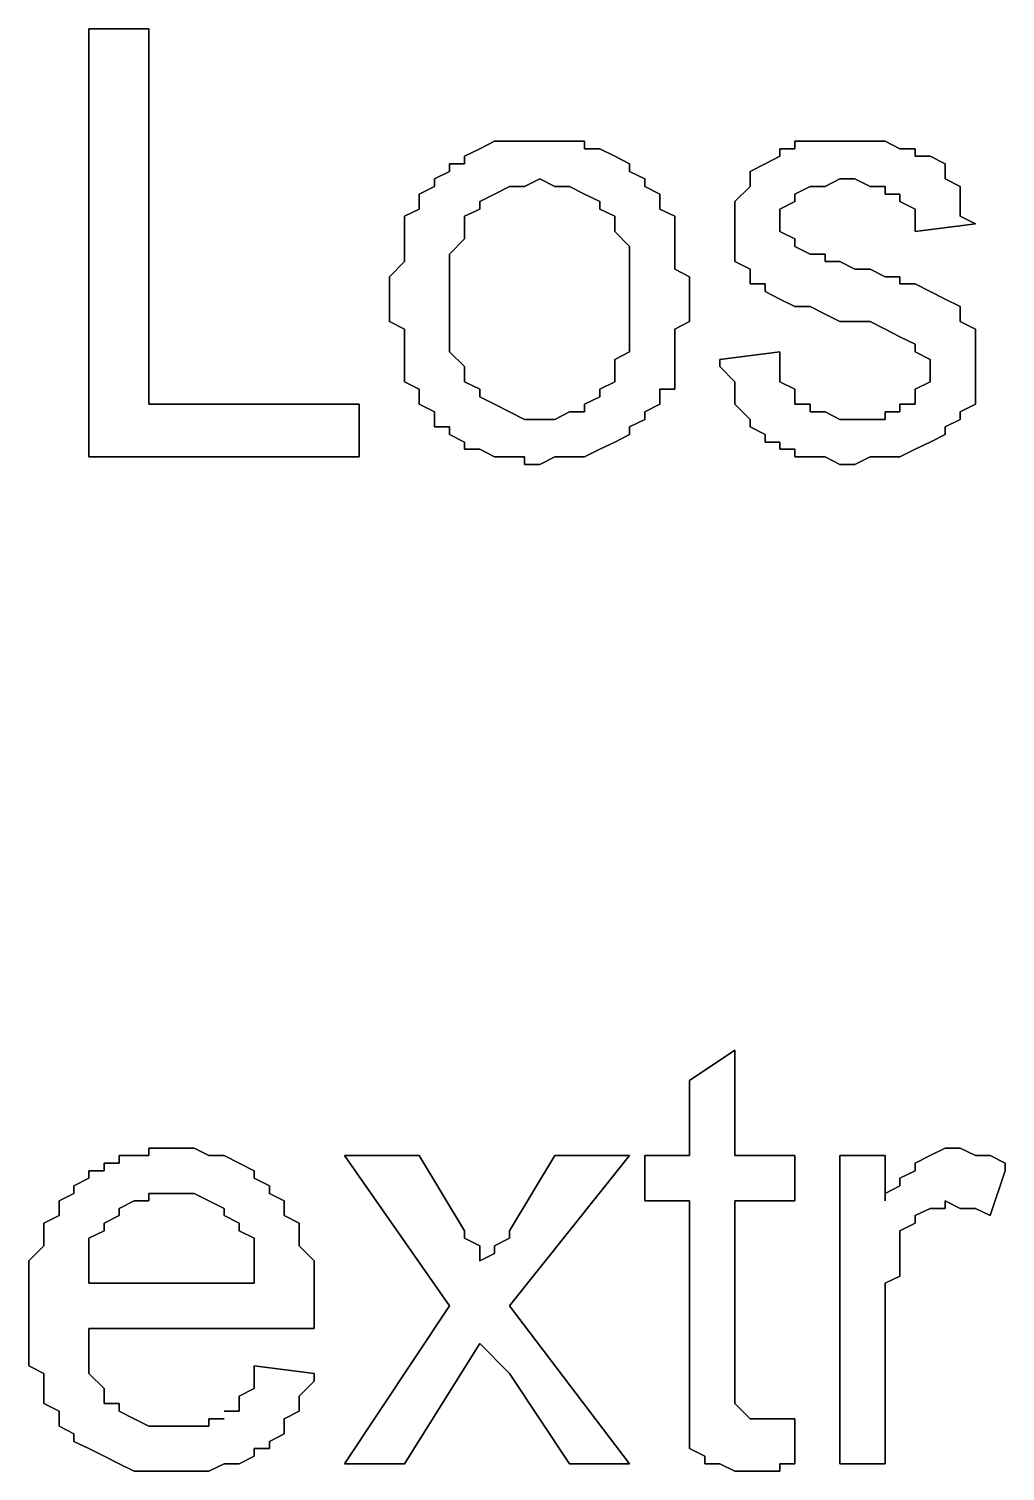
# Model space of a CAD drawing. Header units: metres. Extents: x 2.9 to 42.8, y 1.7 to 28.7.
# Drawn here: x 37.0734 to 37.3027, y 18.7872 to 19.1258 of the extents above; entities that cross this region are included whole.
import ezdxf

# ---------------------------------------------------------------- set-up
doc = ezdxf.new("R2010")
doc.units = ezdxf.units.M
doc.layers.add('GRIS', color=8, linetype='Continuous')

msp = doc.modelspace()

# ---------------------------------------------------------------- linework, layer by layer
at = {"layer": 'GRIS', "lineweight": -3}
for points in [[(37.1016, 19.1258), (37.0875, 19.1258), (37.1016, 19.1258)], [(37.0875, 19.1258), (37.0875, 19.0253), (37.0875, 19.1258)], [(37.1016, 19.0377), (37.1016, 19.1258), (37.1016, 19.0377)], [(37.1793, 19.0976), (37.1757, 19.0959), (37.1793, 19.0976)], [(37.1828, 19.0994), (37.1793, 19.0976), (37.1828, 19.0994)], [(37.1863, 19.0994), (37.1828, 19.0994), (37.1863, 19.0994)], [(37.1898, 19.0994), (37.1863, 19.0994), (37.1898, 19.0994)], [(37.1934, 19.0994), (37.1898, 19.0994), (37.1934, 19.0994)], [(37.1969, 19.0994), (37.1934, 19.0994), (37.1969, 19.0994)], [(37.2004, 19.0994), (37.1969, 19.0994), (37.2004, 19.0994)], [(37.2039, 19.0994), (37.2004, 19.0994), (37.2039, 19.0994)], [(37.2039, 19.0976), (37.2039, 19.0994), (37.2039, 19.0976)], [(37.2075, 19.0976), (37.2039, 19.0976), (37.2075, 19.0976)], [(37.211, 19.0959), (37.2075, 19.0976), (37.211, 19.0959)], [(37.2533, 19.0976), (37.2498, 19.0976), (37.2533, 19.0976)], [(37.2498, 19.0976), (37.2498, 19.0959), (37.2498, 19.0976)], [(37.2569, 19.0994), (37.2533, 19.0994), (37.2569, 19.0994)], [(37.2533, 19.0994), (37.2533, 19.0976), (37.2533, 19.0994)], [(37.2604, 19.0994), (37.2569, 19.0994), (37.2604, 19.0994)], [(37.2639, 19.0994), (37.2604, 19.0994), (37.2639, 19.0994)], [(37.2674, 19.0994), (37.2639, 19.0994), (37.2674, 19.0994)], [(37.271, 19.0994), (37.2674, 19.0994), (37.271, 19.0994)], [(37.2745, 19.0994), (37.271, 19.0994), (37.2745, 19.0994)], [(37.278, 19.0976), (37.2745, 19.0994), (37.278, 19.0976)], [(37.2816, 19.0976), (37.278, 19.0976), (37.2816, 19.0976)], [(37.2816, 19.0959), (37.2816, 19.0976), (37.2816, 19.0959)], [(37.1757, 19.0941), (37.1722, 19.0941), (37.1757, 19.0941)], [(37.1722, 19.0941), (37.1722, 19.0923), (37.1722, 19.0941)], [(37.1757, 19.0959), (37.1757, 19.0941), (37.1757, 19.0959)], [(37.2145, 19.0941), (37.211, 19.0959), (37.2145, 19.0941)], [(37.2145, 19.0923), (37.2145, 19.0941), (37.2145, 19.0923)], [(37.2463, 19.0941), (37.2428, 19.0923), (37.2463, 19.0941)], [(37.2498, 19.0959), (37.2463, 19.0941), (37.2498, 19.0959)], [(37.2851, 19.0959), (37.2816, 19.0959), (37.2851, 19.0959)], [(37.2886, 19.0941), (37.2851, 19.0959), (37.2886, 19.0941)], [(37.2886, 19.0923), (37.2886, 19.0941), (37.2886, 19.0923)], [(37.1722, 19.0923), (37.1687, 19.0906), (37.1722, 19.0923)], [(37.1687, 19.0906), (37.1687, 19.0888), (37.1687, 19.0906)], [(37.1898, 19.0888), (37.1934, 19.0906), (37.1898, 19.0888)], [(37.1934, 19.0906), (37.1969, 19.0888), (37.1934, 19.0906)], [(37.2181, 19.0906), (37.2145, 19.0923), (37.2181, 19.0906)], [(37.2181, 19.0888), (37.2181, 19.0906), (37.2181, 19.0888)], [(37.2428, 19.0923), (37.2428, 19.0906), (37.2428, 19.0923)], [(37.2428, 19.0906), (37.2428, 19.0888), (37.2428, 19.0906)], [(37.2604, 19.0888), (37.2639, 19.0906), (37.2604, 19.0888)], [(37.2639, 19.0906), (37.2674, 19.0906), (37.2639, 19.0906)], [(37.2674, 19.0906), (37.271, 19.0888), (37.2674, 19.0906)], [(37.2886, 19.0906), (37.2886, 19.0923), (37.2886, 19.0906)], [(37.2921, 19.0888), (37.2886, 19.0906), (37.2921, 19.0888)], [(37.1687, 19.0888), (37.1651, 19.087), (37.1687, 19.0888)], [(37.1651, 19.087), (37.1651, 19.0853), (37.1651, 19.087)], [(37.1793, 19.0853), (37.1828, 19.087), (37.1793, 19.0853)], [(37.1828, 19.087), (37.1863, 19.0888), (37.1828, 19.087)], [(37.1863, 19.0888), (37.1898, 19.0888), (37.1863, 19.0888)], [(37.1969, 19.0888), (37.2004, 19.0888), (37.1969, 19.0888)], [(37.2004, 19.0888), (37.2039, 19.087), (37.2004, 19.0888)], [(37.2039, 19.087), (37.2075, 19.0853), (37.2039, 19.087)], [(37.2216, 19.087), (37.2181, 19.0888), (37.2216, 19.087)], [(37.2216, 19.0853), (37.2216, 19.087), (37.2216, 19.0853)], [(37.2428, 19.0888), (37.2392, 19.0853), (37.2428, 19.0888)], [(37.2533, 19.087), (37.2569, 19.0888), (37.2533, 19.087)], [(37.2533, 19.0853), (37.2533, 19.087), (37.2533, 19.0853)], [(37.2569, 19.0888), (37.2604, 19.0888), (37.2569, 19.0888)], [(37.271, 19.0888), (37.2745, 19.0888), (37.271, 19.0888)], [(37.2745, 19.0888), (37.2745, 19.087), (37.2745, 19.0888)], [(37.2745, 19.087), (37.278, 19.087), (37.2745, 19.087)], [(37.278, 19.087), (37.278, 19.0853), (37.278, 19.087)], [(37.2921, 19.087), (37.2921, 19.0888), (37.2921, 19.087)], [(37.2921, 19.0853), (37.2921, 19.087), (37.2921, 19.0853)], [(37.1651, 19.0835), (37.1616, 19.0818), (37.1651, 19.0835)], [(37.1651, 19.0853), (37.1651, 19.0835), (37.1651, 19.0853)], [(37.1757, 19.0818), (37.1793, 19.0835), (37.1757, 19.0818)], [(37.1793, 19.0835), (37.1793, 19.0853), (37.1793, 19.0835)], [(37.2075, 19.0853), (37.2075, 19.0835), (37.2075, 19.0853)], [(37.2075, 19.0835), (37.211, 19.0818), (37.2075, 19.0835)], [(37.2216, 19.0835), (37.2216, 19.0853), (37.2216, 19.0835)], [(37.2251, 19.0818), (37.2216, 19.0835), (37.2251, 19.0818)], [(37.2392, 19.0853), (37.2392, 19.0835), (37.2392, 19.0853)], [(37.2392, 19.0835), (37.2392, 19.0818), (37.2392, 19.0835)], [(37.2498, 19.0835), (37.2533, 19.0853), (37.2498, 19.0835)], [(37.2498, 19.0818), (37.2498, 19.0835), (37.2498, 19.0818)], [(37.278, 19.0853), (37.2816, 19.0835), (37.278, 19.0853)], [(37.2816, 19.0835), (37.2816, 19.08), (37.2816, 19.0835)], [(37.2921, 19.0818), (37.2921, 19.0853), (37.2921, 19.0818)], [(37.1616, 19.0818), (37.1616, 19.08), (37.1616, 19.0818)], [(37.1757, 19.08), (37.1757, 19.0818), (37.1757, 19.08)], [(37.211, 19.0818), (37.211, 19.08), (37.211, 19.0818)], [(37.2251, 19.0782), (37.2251, 19.0818), (37.2251, 19.0782)], [(37.2392, 19.0818), (37.2392, 19.08), (37.2392, 19.0818)], [(37.2498, 19.08), (37.2498, 19.0818), (37.2498, 19.08)], [(37.2957, 19.08), (37.2921, 19.0818), (37.2957, 19.08)], [(37.1616, 19.08), (37.1616, 19.0782), (37.1616, 19.08)], [(37.1616, 19.0782), (37.1616, 19.0747), (37.1616, 19.0782)], [(37.1757, 19.0782), (37.1757, 19.08), (37.1757, 19.0782)], [(37.1757, 19.0765), (37.1757, 19.0782), (37.1757, 19.0765)], [(37.211, 19.08), (37.211, 19.0782), (37.211, 19.08)], [(37.211, 19.0782), (37.2145, 19.0747), (37.211, 19.0782)], [(37.2251, 19.0765), (37.2251, 19.0782), (37.2251, 19.0765)], [(37.2392, 19.08), (37.2392, 19.0782), (37.2392, 19.08)], [(37.2392, 19.0782), (37.2392, 19.0765), (37.2392, 19.0782)], [(37.2498, 19.0782), (37.2498, 19.08), (37.2498, 19.0782)], [(37.2533, 19.0765), (37.2498, 19.0782), (37.2533, 19.0765)], [(37.2816, 19.08), (37.2816, 19.0782), (37.2816, 19.08)], [(37.2816, 19.0782), (37.2957, 19.08), (37.2816, 19.0782)], [(37.1616, 19.0747), (37.1616, 19.0729), (37.1616, 19.0747)], [(37.1722, 19.0729), (37.1757, 19.0765), (37.1722, 19.0729)], [(37.2145, 19.0747), (37.2145, 19.0729), (37.2145, 19.0747)], [(37.2251, 19.0747), (37.2251, 19.0765), (37.2251, 19.0747)], [(37.2251, 19.0729), (37.2251, 19.0747), (37.2251, 19.0729)], [(37.2392, 19.0765), (37.2392, 19.0729), (37.2392, 19.0765)], [(37.2533, 19.0747), (37.2533, 19.0765), (37.2533, 19.0747)], [(37.2569, 19.0729), (37.2533, 19.0747), (37.2569, 19.0729)], [(37.1616, 19.0712), (37.1581, 19.0676), (37.1616, 19.0712)], [(37.1616, 19.0729), (37.1616, 19.0712), (37.1616, 19.0729)], [(37.1722, 19.0712), (37.1722, 19.0729), (37.1722, 19.0712)], [(37.1722, 19.0694), (37.1722, 19.0712), (37.1722, 19.0694)], [(37.2145, 19.0729), (37.2145, 19.0712), (37.2145, 19.0729)], [(37.2145, 19.0712), (37.2145, 19.0676), (37.2145, 19.0712)], [(37.2251, 19.0694), (37.2251, 19.0729), (37.2251, 19.0694)], [(37.2392, 19.0729), (37.2392, 19.0712), (37.2392, 19.0729)], [(37.2392, 19.0712), (37.2428, 19.0694), (37.2392, 19.0712)], [(37.2604, 19.0729), (37.2569, 19.0729), (37.2604, 19.0729)], [(37.2604, 19.0712), (37.2604, 19.0729), (37.2604, 19.0712)], [(37.2639, 19.0712), (37.2604, 19.0712), (37.2639, 19.0712)], [(37.2674, 19.0694), (37.2639, 19.0712), (37.2674, 19.0694)], [(37.1581, 19.0676), (37.1581, 19.0641), (37.1581, 19.0676)], [(37.1722, 19.0659), (37.1722, 19.0694), (37.1722, 19.0659)], [(37.2145, 19.0676), (37.2145, 19.0659), (37.2145, 19.0676)], [(37.2286, 19.0676), (37.2251, 19.0694), (37.2286, 19.0676)], [(37.2286, 19.0641), (37.2286, 19.0676), (37.2286, 19.0641)], [(37.2428, 19.0694), (37.2428, 19.0659), (37.2428, 19.0694)], [(37.271, 19.0694), (37.2674, 19.0694), (37.271, 19.0694)], [(37.2745, 19.0676), (37.271, 19.0694), (37.2745, 19.0676)], [(37.278, 19.0676), (37.2745, 19.0676), (37.278, 19.0676)], [(37.278, 19.0659), (37.278, 19.0676), (37.278, 19.0659)], [(37.1581, 19.0641), (37.1581, 19.0623), (37.1581, 19.0641)], [(37.1722, 19.0623), (37.1722, 19.0659), (37.1722, 19.0623)], [(37.2145, 19.0659), (37.2145, 19.0623), (37.2145, 19.0659)], [(37.2286, 19.0623), (37.2286, 19.0641), (37.2286, 19.0623)], [(37.2428, 19.0659), (37.2463, 19.0659), (37.2428, 19.0659)], [(37.2463, 19.0659), (37.2463, 19.0641), (37.2463, 19.0659)], [(37.2463, 19.0641), (37.2498, 19.0623), (37.2463, 19.0641)], [(37.2816, 19.0659), (37.278, 19.0659), (37.2816, 19.0659)], [(37.2851, 19.0641), (37.2816, 19.0659), (37.2851, 19.0641)], [(37.2886, 19.0623), (37.2851, 19.0641), (37.2886, 19.0623)], [(37.1581, 19.0623), (37.1581, 19.0606), (37.1581, 19.0623)], [(37.1581, 19.0606), (37.1581, 19.0571), (37.1581, 19.0606)], [(37.1722, 19.0588), (37.1722, 19.0623), (37.1722, 19.0588)], [(37.2145, 19.0623), (37.2145, 19.0606), (37.2145, 19.0623)], [(37.2145, 19.0606), (37.2145, 19.0588), (37.2145, 19.0606)], [(37.2286, 19.0606), (37.2286, 19.0623), (37.2286, 19.0606)], [(37.2286, 19.0571), (37.2286, 19.0606), (37.2286, 19.0571)], [(37.2498, 19.0623), (37.2533, 19.0606), (37.2498, 19.0623)], [(37.2533, 19.0606), (37.2569, 19.0606), (37.2533, 19.0606)], [(37.2569, 19.0606), (37.2604, 19.0588), (37.2569, 19.0606)], [(37.2921, 19.0606), (37.2886, 19.0623), (37.2921, 19.0606)], [(37.2921, 19.0588), (37.2921, 19.0606), (37.2921, 19.0588)], [(37.1581, 19.0571), (37.1616, 19.0553), (37.1581, 19.0571)], [(37.1722, 19.0571), (37.1722, 19.0588), (37.1722, 19.0571)], [(37.1722, 19.0535), (37.1722, 19.0571), (37.1722, 19.0535)], [(37.2145, 19.0588), (37.2145, 19.0553), (37.2145, 19.0588)], [(37.2251, 19.0553), (37.2286, 19.0571), (37.2251, 19.0553)], [(37.2604, 19.0588), (37.2639, 19.0571), (37.2604, 19.0588)], [(37.2639, 19.0571), (37.2674, 19.0571), (37.2639, 19.0571)], [(37.2674, 19.0571), (37.271, 19.0571), (37.2674, 19.0571)], [(37.271, 19.0571), (37.2745, 19.0553), (37.271, 19.0571)], [(37.2921, 19.0571), (37.2921, 19.0588), (37.2921, 19.0571)], [(37.2957, 19.0553), (37.2921, 19.0571), (37.2957, 19.0553)], [(37.1616, 19.0553), (37.1616, 19.0518), (37.1616, 19.0553)], [(37.1722, 19.0518), (37.1722, 19.0535), (37.1722, 19.0518)], [(37.2145, 19.0553), (37.2145, 19.0535), (37.2145, 19.0553)], [(37.2145, 19.0535), (37.2145, 19.05), (37.2145, 19.0535)], [(37.2251, 19.0518), (37.2251, 19.0553), (37.2251, 19.0518)], [(37.2745, 19.0553), (37.278, 19.0535), (37.2745, 19.0553)], [(37.278, 19.0535), (37.2816, 19.0518), (37.278, 19.0535)], [(37.2957, 19.0535), (37.2957, 19.0553), (37.2957, 19.0535)], [(37.2957, 19.0518), (37.2957, 19.0535), (37.2957, 19.0518)], [(37.1616, 19.0518), (37.1616, 19.05), (37.1616, 19.0518)], [(37.1616, 19.05), (37.1616, 19.0465), (37.1616, 19.05)], [(37.1722, 19.05), (37.1722, 19.0518), (37.1722, 19.05)], [(37.1757, 19.0465), (37.1722, 19.05), (37.1757, 19.0465)], [(37.2145, 19.05), (37.211, 19.0482), (37.2145, 19.05)], [(37.2251, 19.05), (37.2251, 19.0518), (37.2251, 19.05)], [(37.2251, 19.0482), (37.2251, 19.05), (37.2251, 19.0482)], [(37.2498, 19.05), (37.2357, 19.0482), (37.2498, 19.05)], [(37.2498, 19.0465), (37.2498, 19.05), (37.2498, 19.0465)], [(37.2816, 19.0518), (37.2816, 19.05), (37.2816, 19.0518)], [(37.2816, 19.05), (37.2851, 19.0482), (37.2816, 19.05)], [(37.2957, 19.0482), (37.2957, 19.0518), (37.2957, 19.0482)], [(37.1616, 19.0465), (37.1616, 19.0447), (37.1616, 19.0465)], [(37.1757, 19.0447), (37.1757, 19.0465), (37.1757, 19.0447)], [(37.211, 19.0482), (37.211, 19.0465), (37.211, 19.0482)], [(37.211, 19.0465), (37.211, 19.0447), (37.211, 19.0465)], [(37.2251, 19.0465), (37.2251, 19.0482), (37.2251, 19.0465)], [(37.2251, 19.0429), (37.2251, 19.0465), (37.2251, 19.0429)], [(37.2357, 19.0482), (37.2357, 19.0465), (37.2357, 19.0482)], [(37.2357, 19.0465), (37.2392, 19.0429), (37.2357, 19.0465)], [(37.2498, 19.0447), (37.2498, 19.0465), (37.2498, 19.0447)], [(37.2851, 19.0482), (37.2851, 19.0465), (37.2851, 19.0482)], [(37.2851, 19.0465), (37.2851, 19.0429), (37.2851, 19.0465)], [(37.2957, 19.0465), (37.2957, 19.0482), (37.2957, 19.0465)], [(37.2957, 19.0447), (37.2957, 19.0465), (37.2957, 19.0447)], [(37.1616, 19.0447), (37.1616, 19.0429), (37.1616, 19.0447)], [(37.1616, 19.0429), (37.1651, 19.0412), (37.1616, 19.0429)], [(37.1757, 19.0429), (37.1757, 19.0447), (37.1757, 19.0429)], [(37.1793, 19.0412), (37.1757, 19.0429), (37.1793, 19.0412)], [(37.211, 19.0429), (37.2075, 19.0412), (37.211, 19.0429)], [(37.211, 19.0447), (37.211, 19.0429), (37.211, 19.0447)], [(37.2251, 19.0412), (37.2251, 19.0429), (37.2251, 19.0412)], [(37.2392, 19.0429), (37.2392, 19.0412), (37.2392, 19.0429)], [(37.2498, 19.0429), (37.2498, 19.0447), (37.2498, 19.0429)], [(37.2533, 19.0412), (37.2498, 19.0429), (37.2533, 19.0412)], [(37.2851, 19.0429), (37.2816, 19.0412), (37.2851, 19.0429)], [(37.2957, 19.0429), (37.2957, 19.0447), (37.2957, 19.0429)], [(37.2957, 19.0394), (37.2957, 19.0429), (37.2957, 19.0394)], [(37.1651, 19.0412), (37.1651, 19.0394), (37.1651, 19.0412)], [(37.1793, 19.0394), (37.1793, 19.0412), (37.1793, 19.0394)], [(37.2075, 19.0412), (37.2075, 19.0394), (37.2075, 19.0412)], [(37.2216, 19.0394), (37.2216, 19.0412), (37.2216, 19.0394)], [(37.2216, 19.0412), (37.2251, 19.0412), (37.2216, 19.0412)], [(37.2392, 19.0412), (37.2392, 19.0394), (37.2392, 19.0412)], [(37.2533, 19.0394), (37.2533, 19.0412), (37.2533, 19.0394)], [(37.2816, 19.0412), (37.2816, 19.0394), (37.2816, 19.0412)], [(37.151, 19.0377), (37.1016, 19.0377), (37.151, 19.0377)], [(37.151, 19.0253), (37.151, 19.0377), (37.151, 19.0253)], [(37.1651, 19.0394), (37.1651, 19.0377), (37.1651, 19.0394)], [(37.1651, 19.0377), (37.1687, 19.0359), (37.1651, 19.0377)], [(37.1828, 19.0377), (37.1793, 19.0394), (37.1828, 19.0377)], [(37.1863, 19.0359), (37.1828, 19.0377), (37.1863, 19.0359)], [(37.2075, 19.0394), (37.2039, 19.0377), (37.2075, 19.0394)], [(37.2039, 19.0377), (37.2039, 19.0359), (37.2039, 19.0377)], [(37.2181, 19.0359), (37.2216, 19.0377), (37.2181, 19.0359)], [(37.2216, 19.0377), (37.2216, 19.0394), (37.2216, 19.0377)], [(37.2392, 19.0394), (37.2392, 19.0377), (37.2392, 19.0394)], [(37.2392, 19.0377), (37.2428, 19.0341), (37.2392, 19.0377)], [(37.2533, 19.0377), (37.2533, 19.0394), (37.2533, 19.0377)], [(37.2569, 19.0377), (37.2533, 19.0377), (37.2569, 19.0377)], [(37.2569, 19.0359), (37.2569, 19.0377), (37.2569, 19.0359)], [(37.2816, 19.0377), (37.278, 19.0377), (37.2816, 19.0377)], [(37.278, 19.0377), (37.278, 19.0359), (37.278, 19.0377)], [(37.2816, 19.0394), (37.2816, 19.0377), (37.2816, 19.0394)], [(37.2921, 19.0359), (37.2957, 19.0377), (37.2921, 19.0359)], [(37.2957, 19.0377), (37.2957, 19.0394), (37.2957, 19.0377)], [(37.1687, 19.0359), (37.1687, 19.0341), (37.1687, 19.0359)], [(37.1687, 19.0341), (37.1687, 19.0324), (37.1687, 19.0341)], [(37.1898, 19.0341), (37.1863, 19.0359), (37.1898, 19.0341)], [(37.1934, 19.0341), (37.1898, 19.0341), (37.1934, 19.0341)], [(37.1969, 19.0341), (37.1934, 19.0341), (37.1969, 19.0341)], [(37.2004, 19.0359), (37.1969, 19.0341), (37.2004, 19.0359)], [(37.2039, 19.0359), (37.2004, 19.0359), (37.2039, 19.0359)], [(37.2145, 19.0324), (37.2181, 19.0341), (37.2145, 19.0324)], [(37.2181, 19.0341), (37.2181, 19.0359), (37.2181, 19.0341)], [(37.2428, 19.0341), (37.2428, 19.0324), (37.2428, 19.0341)], [(37.2604, 19.0359), (37.2569, 19.0359), (37.2604, 19.0359)], [(37.2639, 19.0341), (37.2604, 19.0359), (37.2639, 19.0341)], [(37.2674, 19.0341), (37.2639, 19.0341), (37.2674, 19.0341)], [(37.271, 19.0341), (37.2674, 19.0341), (37.271, 19.0341)], [(37.2745, 19.0341), (37.271, 19.0341), (37.2745, 19.0341)], [(37.278, 19.0359), (37.2745, 19.0359), (37.278, 19.0359)], [(37.2745, 19.0359), (37.2745, 19.0341), (37.2745, 19.0359)], [(37.2886, 19.0324), (37.2921, 19.0341), (37.2886, 19.0324)], [(37.2921, 19.0341), (37.2921, 19.0359), (37.2921, 19.0341)], [(37.1687, 19.0324), (37.1722, 19.0324), (37.1687, 19.0324)], [(37.1722, 19.0324), (37.1722, 19.0306), (37.1722, 19.0324)], [(37.1722, 19.0306), (37.1757, 19.0288), (37.1722, 19.0306)], [(37.211, 19.0288), (37.2145, 19.0306), (37.211, 19.0288)], [(37.2145, 19.0306), (37.2145, 19.0324), (37.2145, 19.0306)], [(37.2428, 19.0324), (37.2463, 19.0306), (37.2428, 19.0324)], [(37.2463, 19.0306), (37.2463, 19.0288), (37.2463, 19.0306)], [(37.2851, 19.0288), (37.2886, 19.0306), (37.2851, 19.0288)], [(37.2886, 19.0306), (37.2886, 19.0324), (37.2886, 19.0306)], [(37.1757, 19.0288), (37.1757, 19.0271), (37.1757, 19.0288)], [(37.1757, 19.0271), (37.1793, 19.0271), (37.1757, 19.0271)], [(37.1793, 19.0271), (37.1828, 19.0253), (37.1793, 19.0271)], [(37.2039, 19.0253), (37.2075, 19.0271), (37.2039, 19.0253)], [(37.2075, 19.0271), (37.211, 19.0288), (37.2075, 19.0271)], [(37.2463, 19.0288), (37.2498, 19.0288), (37.2463, 19.0288)], [(37.2498, 19.0288), (37.2498, 19.0271), (37.2498, 19.0288)], [(37.2498, 19.0271), (37.2533, 19.0271), (37.2498, 19.0271)], [(37.2533, 19.0271), (37.2533, 19.0253), (37.2533, 19.0271)], [(37.278, 19.0253), (37.2816, 19.0271), (37.278, 19.0253)], [(37.2816, 19.0271), (37.2851, 19.0288), (37.2816, 19.0271)], [(37.0875, 19.0253), (37.151, 19.0253), (37.0875, 19.0253)], [(37.1828, 19.0253), (37.1863, 19.0253), (37.1828, 19.0253)], [(37.1863, 19.0253), (37.1898, 19.0253), (37.1863, 19.0253)], [(37.1898, 19.0253), (37.1898, 19.0235), (37.1898, 19.0253)], [(37.1898, 19.0235), (37.1934, 19.0235), (37.1898, 19.0235)], [(37.1934, 19.0235), (37.1969, 19.0253), (37.1934, 19.0235)], [(37.1969, 19.0253), (37.2004, 19.0253), (37.1969, 19.0253)], [(37.2004, 19.0253), (37.2039, 19.0253), (37.2004, 19.0253)], [(37.2533, 19.0253), (37.2569, 19.0253), (37.2533, 19.0253)], [(37.2569, 19.0253), (37.2604, 19.0253), (37.2569, 19.0253)], [(37.2604, 19.0253), (37.2639, 19.0235), (37.2604, 19.0253)], [(37.2639, 19.0235), (37.2674, 19.0235), (37.2639, 19.0235)], [(37.2674, 19.0235), (37.271, 19.0253), (37.2674, 19.0235)], [(37.271, 19.0253), (37.2745, 19.0253), (37.271, 19.0253)], [(37.2745, 19.0253), (37.278, 19.0253), (37.2745, 19.0253)], [(37.2392, 18.886), (37.2286, 18.8789), (37.2392, 18.886)], [(37.2392, 18.8613), (37.2392, 18.886), (37.2392, 18.8613)], [(37.2286, 18.8789), (37.2286, 18.8613), (37.2286, 18.8789)], [(37.0981, 18.8613), (37.0946, 18.8613), (37.0981, 18.8613)], [(37.0946, 18.8613), (37.0946, 18.8595), (37.0946, 18.8613)], [(37.1016, 18.8613), (37.0981, 18.8613), (37.1016, 18.8613)], [(37.1052, 18.863), (37.1016, 18.863), (37.1052, 18.863)], [(37.1016, 18.863), (37.1016, 18.8613), (37.1016, 18.863)], [(37.1087, 18.863), (37.1052, 18.863), (37.1087, 18.863)], [(37.1122, 18.863), (37.1087, 18.863), (37.1122, 18.863)], [(37.1157, 18.8613), (37.1122, 18.863), (37.1157, 18.8613)], [(37.1193, 18.8613), (37.1157, 18.8613), (37.1193, 18.8613)], [(37.1228, 18.8595), (37.1193, 18.8613), (37.1228, 18.8595)], [(37.1651, 18.8613), (37.1475, 18.8613), (37.1651, 18.8613)], [(37.1475, 18.8613), (37.1722, 18.826), (37.1475, 18.8613)], [(37.1757, 18.8436), (37.1651, 18.8613), (37.1757, 18.8436)], [(37.1863, 18.826), (37.2145, 18.8613), (37.1863, 18.826)], [(37.1969, 18.8613), (37.1863, 18.8436), (37.1969, 18.8613)], [(37.2145, 18.8613), (37.1969, 18.8613), (37.2145, 18.8613)], [(37.2286, 18.8613), (37.2181, 18.8613), (37.2286, 18.8613)], [(37.2181, 18.8613), (37.2181, 18.8507), (37.2181, 18.8613)], [(37.2533, 18.8613), (37.2392, 18.8613), (37.2533, 18.8613)], [(37.2533, 18.8507), (37.2533, 18.8613), (37.2533, 18.8507)], [(37.2745, 18.8613), (37.2639, 18.8613), (37.2745, 18.8613)], [(37.2639, 18.8613), (37.2639, 18.7889), (37.2639, 18.8613)], [(37.2745, 18.8507), (37.2745, 18.8613), (37.2745, 18.8507)], [(37.2851, 18.8613), (37.2816, 18.8595), (37.2851, 18.8613)], [(37.2886, 18.863), (37.2851, 18.8613), (37.2886, 18.863)], [(37.2921, 18.863), (37.2886, 18.863), (37.2921, 18.863)], [(37.2957, 18.8613), (37.2921, 18.863), (37.2957, 18.8613)], [(37.2992, 18.8613), (37.2957, 18.8613), (37.2992, 18.8613)], [(37.3027, 18.8595), (37.2992, 18.8613), (37.3027, 18.8595)], [(37.0911, 18.8577), (37.0875, 18.8577), (37.0911, 18.8577)], [(37.0875, 18.8577), (37.0875, 18.856), (37.0875, 18.8577)], [(37.0946, 18.8595), (37.0911, 18.8595), (37.0946, 18.8595)], [(37.0911, 18.8595), (37.0911, 18.8577), (37.0911, 18.8595)], [(37.1263, 18.8577), (37.1228, 18.8595), (37.1263, 18.8577)], [(37.1263, 18.856), (37.1263, 18.8577), (37.1263, 18.856)], [(37.2816, 18.8577), (37.278, 18.856), (37.2816, 18.8577)], [(37.2816, 18.8595), (37.2816, 18.8577), (37.2816, 18.8595)], [(37.2992, 18.8472), (37.3027, 18.8577), (37.2992, 18.8472)], [(37.3027, 18.8577), (37.3027, 18.8595), (37.3027, 18.8577)], [(37.0875, 18.856), (37.084, 18.8542), (37.0875, 18.856)], [(37.084, 18.8542), (37.084, 18.8524), (37.084, 18.8542)], [(37.1299, 18.8542), (37.1263, 18.856), (37.1299, 18.8542)], [(37.1299, 18.8524), (37.1299, 18.8542), (37.1299, 18.8524)], [(37.278, 18.8542), (37.2745, 18.8524), (37.278, 18.8542)], [(37.278, 18.856), (37.278, 18.8542), (37.278, 18.856)], [(37.084, 18.8524), (37.0805, 18.8507), (37.084, 18.8524)], [(37.0805, 18.8507), (37.0805, 18.8489), (37.0805, 18.8507)], [(37.0946, 18.8489), (37.0981, 18.8507), (37.0946, 18.8489)], [(37.0981, 18.8507), (37.1016, 18.8507), (37.0981, 18.8507)], [(37.1016, 18.8507), (37.1016, 18.8524), (37.1016, 18.8507)], [(37.1016, 18.8524), (37.1052, 18.8524), (37.1016, 18.8524)], [(37.1052, 18.8524), (37.1087, 18.8524), (37.1052, 18.8524)], [(37.1087, 18.8524), (37.1122, 18.8524), (37.1087, 18.8524)], [(37.1122, 18.8524), (37.1157, 18.8507), (37.1122, 18.8524)], [(37.1157, 18.8507), (37.1193, 18.8489), (37.1157, 18.8507)], [(37.1334, 18.8507), (37.1299, 18.8524), (37.1334, 18.8507)], [(37.1334, 18.8489), (37.1334, 18.8507), (37.1334, 18.8489)], [(37.2181, 18.8507), (37.2286, 18.8507), (37.2181, 18.8507)], [(37.2286, 18.8507), (37.2286, 18.8101), (37.2286, 18.8507)], [(37.2392, 18.8083), (37.2392, 18.8507), (37.2392, 18.8083)], [(37.2392, 18.8507), (37.2533, 18.8507), (37.2392, 18.8507)], [(37.2745, 18.8524), (37.2745, 18.8507), (37.2745, 18.8524)], [(37.2886, 18.8489), (37.2886, 18.8507), (37.2886, 18.8489)], [(37.2886, 18.8507), (37.2921, 18.8489), (37.2886, 18.8507)], [(37.0805, 18.8472), (37.0769, 18.8454), (37.0805, 18.8472)], [(37.0805, 18.8489), (37.0805, 18.8472), (37.0805, 18.8489)], [(37.0911, 18.8454), (37.0946, 18.8472), (37.0911, 18.8454)], [(37.0946, 18.8472), (37.0946, 18.8489), (37.0946, 18.8472)], [(37.1193, 18.8489), (37.1193, 18.8472), (37.1193, 18.8489)], [(37.1193, 18.8472), (37.1228, 18.8454), (37.1193, 18.8472)], [(37.1334, 18.8472), (37.1334, 18.8489), (37.1334, 18.8472)], [(37.1369, 18.8454), (37.1334, 18.8472), (37.1369, 18.8454)], [(37.2816, 18.8472), (37.2851, 18.8489), (37.2816, 18.8472)], [(37.2816, 18.8454), (37.2816, 18.8472), (37.2816, 18.8454)], [(37.2851, 18.8489), (37.2886, 18.8489), (37.2851, 18.8489)], [(37.2921, 18.8489), (37.2957, 18.8489), (37.2921, 18.8489)], [(37.2957, 18.8489), (37.2992, 18.8472), (37.2957, 18.8489)], [(37.0769, 18.8454), (37.0769, 18.8436), (37.0769, 18.8454)], [(37.0769, 18.8436), (37.0769, 18.8419), (37.0769, 18.8436)], [(37.0875, 18.8419), (37.0911, 18.8436), (37.0875, 18.8419)], [(37.0911, 18.8436), (37.0911, 18.8454), (37.0911, 18.8436)], [(37.1228, 18.8454), (37.1228, 18.8436), (37.1228, 18.8454)], [(37.1228, 18.8436), (37.1263, 18.8419), (37.1228, 18.8436)], [(37.1369, 18.8436), (37.1369, 18.8454), (37.1369, 18.8436)], [(37.1369, 18.8419), (37.1369, 18.8436), (37.1369, 18.8419)], [(37.1757, 18.8419), (37.1757, 18.8436), (37.1757, 18.8419)], [(37.1863, 18.8436), (37.1863, 18.8419), (37.1863, 18.8436)], [(37.278, 18.8436), (37.2816, 18.8454), (37.278, 18.8436)], [(37.278, 18.8419), (37.278, 18.8436), (37.278, 18.8419)], [(37.0769, 18.8401), (37.0734, 18.8366), (37.0769, 18.8401)], [(37.0769, 18.8419), (37.0769, 18.8401), (37.0769, 18.8419)], [(37.0875, 18.8383), (37.0875, 18.8419), (37.0875, 18.8383)], [(37.1263, 18.8419), (37.1263, 18.8401), (37.1263, 18.8419)], [(37.1263, 18.8401), (37.1263, 18.8366), (37.1263, 18.8401)], [(37.1369, 18.8401), (37.1369, 18.8419), (37.1369, 18.8401)], [(37.1404, 18.8366), (37.1369, 18.8401), (37.1404, 18.8366)], [(37.1793, 18.8401), (37.1757, 18.8419), (37.1793, 18.8401)], [(37.1793, 18.8366), (37.1793, 18.8401), (37.1793, 18.8366)], [(37.1863, 18.8419), (37.1828, 18.8401), (37.1863, 18.8419)], [(37.1828, 18.8401), (37.1828, 18.8383), (37.1828, 18.8401)], [(37.278, 18.8401), (37.278, 18.8419), (37.278, 18.8401)], [(37.278, 18.8383), (37.278, 18.8401), (37.278, 18.8383)], [(37.0734, 18.8366), (37.0734, 18.8348), (37.0734, 18.8366)], [(37.0875, 18.8366), (37.0875, 18.8383), (37.0875, 18.8366)], [(37.0875, 18.8348), (37.0875, 18.8366), (37.0875, 18.8348)], [(37.1263, 18.8366), (37.1263, 18.8348), (37.1263, 18.8366)], [(37.1404, 18.8348), (37.1404, 18.8366), (37.1404, 18.8348)], [(37.1828, 18.8383), (37.1793, 18.8366), (37.1828, 18.8383)], [(37.278, 18.8366), (37.278, 18.8383), (37.278, 18.8366)], [(37.278, 18.833), (37.278, 18.8366), (37.278, 18.833)], [(37.0734, 18.8348), (37.0734, 18.8313), (37.0734, 18.8348)], [(37.0875, 18.8313), (37.0875, 18.8348), (37.0875, 18.8313)], [(37.1263, 18.8348), (37.1263, 18.8313), (37.1263, 18.8348)], [(37.1404, 18.8313), (37.1404, 18.8348), (37.1404, 18.8313)], [(37.2745, 18.8313), (37.278, 18.833), (37.2745, 18.8313)], [(37.0734, 18.8313), (37.0734, 18.8295), (37.0734, 18.8313)], [(37.1263, 18.8313), (37.0875, 18.8313), (37.1263, 18.8313)], [(37.1404, 18.8295), (37.1404, 18.8313), (37.1404, 18.8295)], [(37.2745, 18.8295), (37.2745, 18.8313), (37.2745, 18.8295)], [(37.0734, 18.8295), (37.0734, 18.826), (37.0734, 18.8295)], [(37.1404, 18.826), (37.1404, 18.8295), (37.1404, 18.826)], [(37.2745, 18.826), (37.2745, 18.8295), (37.2745, 18.826)], [(37.0734, 18.826), (37.0734, 18.8242), (37.0734, 18.826)], [(37.0734, 18.8242), (37.0734, 18.8225), (37.0734, 18.8242)], [(37.1404, 18.8242), (37.1404, 18.826), (37.1404, 18.8242)], [(37.1404, 18.8225), (37.1404, 18.8242), (37.1404, 18.8225)], [(37.1722, 18.826), (37.1475, 18.7889), (37.1722, 18.826)], [(37.2145, 18.7889), (37.1863, 18.826), (37.2145, 18.7889)], [(37.2745, 18.7889), (37.2745, 18.826), (37.2745, 18.7889)], [(37.0734, 18.8225), (37.0734, 18.8207), (37.0734, 18.8225)], [(37.0734, 18.8207), (37.0734, 18.8172), (37.0734, 18.8207)], [(37.0875, 18.8189), (37.0875, 18.8207), (37.0875, 18.8189)], [(37.0875, 18.8207), (37.1404, 18.8207), (37.0875, 18.8207)], [(37.1404, 18.8207), (37.1404, 18.8225), (37.1404, 18.8207)], [(37.0734, 18.8172), (37.0734, 18.8154), (37.0734, 18.8172)], [(37.0875, 18.8154), (37.0875, 18.8189), (37.0875, 18.8154)], [(37.1616, 18.7889), (37.1793, 18.8172), (37.1616, 18.7889)], [(37.1793, 18.8172), (37.1863, 18.8101), (37.1793, 18.8172)], [(37.0734, 18.8154), (37.0734, 18.8119), (37.0734, 18.8154)], [(37.0875, 18.8136), (37.0875, 18.8154), (37.0875, 18.8136)], [(37.0875, 18.8119), (37.0875, 18.8136), (37.0875, 18.8119)], [(37.0734, 18.8119), (37.0769, 18.8101), (37.0734, 18.8119)], [(37.0769, 18.8101), (37.0769, 18.8083), (37.0769, 18.8101)], [(37.0875, 18.8101), (37.0875, 18.8119), (37.0875, 18.8101)], [(37.0911, 18.8066), (37.0875, 18.8101), (37.0911, 18.8066)], [(37.1263, 18.8119), (37.1263, 18.8101), (37.1263, 18.8119)], [(37.1404, 18.8101), (37.1263, 18.8119), (37.1404, 18.8101)], [(37.1263, 18.8101), (37.1263, 18.8066), (37.1263, 18.8101)], [(37.1404, 18.8083), (37.1404, 18.8101), (37.1404, 18.8083)], [(37.1863, 18.8101), (37.2004, 18.7889), (37.1863, 18.8101)], [(37.2286, 18.8101), (37.2286, 18.8066), (37.2286, 18.8101)], [(37.0769, 18.8083), (37.0769, 18.8048), (37.0769, 18.8083)], [(37.0911, 18.8048), (37.0911, 18.8066), (37.0911, 18.8048)], [(37.1263, 18.8066), (37.1228, 18.8048), (37.1263, 18.8066)], [(37.1369, 18.8048), (37.1404, 18.8083), (37.1369, 18.8048)], [(37.2286, 18.8066), (37.2286, 18.8031), (37.2286, 18.8066)], [(37.2392, 18.8066), (37.2392, 18.8083), (37.2392, 18.8066)], [(37.2392, 18.8031), (37.2392, 18.8066), (37.2392, 18.8031)], [(37.0769, 18.8048), (37.0769, 18.8031), (37.0769, 18.8048)], [(37.0769, 18.8031), (37.0805, 18.8013), (37.0769, 18.8031)], [(37.0911, 18.8031), (37.0911, 18.8048), (37.0911, 18.8031)], [(37.0946, 18.8031), (37.0911, 18.8031), (37.0946, 18.8031)], [(37.0946, 18.8013), (37.0946, 18.8031), (37.0946, 18.8013)], [(37.1228, 18.8048), (37.1228, 18.8031), (37.1228, 18.8048)], [(37.1228, 18.8031), (37.1228, 18.8013), (37.1228, 18.8031)], [(37.1369, 18.8031), (37.1369, 18.8048), (37.1369, 18.8031)], [(37.1369, 18.8013), (37.1369, 18.8031), (37.1369, 18.8013)], [(37.2286, 18.8031), (37.2286, 18.8013), (37.2286, 18.8031)], [(37.2428, 18.7995), (37.2392, 18.8031), (37.2428, 18.7995)], [(37.0805, 18.8013), (37.0805, 18.7995), (37.0805, 18.8013)], [(37.0805, 18.7995), (37.0805, 18.7978), (37.0805, 18.7995)], [(37.0981, 18.7995), (37.0946, 18.8013), (37.0981, 18.7995)], [(37.1016, 18.7978), (37.0981, 18.7995), (37.1016, 18.7978)], [(37.1193, 18.7995), (37.1157, 18.7995), (37.1193, 18.7995)], [(37.1157, 18.7995), (37.1157, 18.7978), (37.1157, 18.7995)], [(37.1228, 18.8013), (37.1193, 18.8013), (37.1228, 18.8013)], [(37.1334, 18.7995), (37.1369, 18.8013), (37.1334, 18.7995)], [(37.1334, 18.7978), (37.1334, 18.7995), (37.1334, 18.7978)], [(37.2286, 18.8013), (37.2286, 18.7978), (37.2286, 18.8013)], [(37.2463, 18.7995), (37.2428, 18.7995), (37.2463, 18.7995)], [(37.2498, 18.7995), (37.2463, 18.7995), (37.2498, 18.7995)], [(37.2533, 18.7995), (37.2498, 18.7995), (37.2533, 18.7995)], [(37.2533, 18.7889), (37.2533, 18.7995), (37.2533, 18.7889)], [(37.0805, 18.7978), (37.084, 18.796), (37.0805, 18.7978)], [(37.084, 18.796), (37.084, 18.7942), (37.084, 18.796)], [(37.1052, 18.7978), (37.1016, 18.7978), (37.1052, 18.7978)], [(37.1087, 18.7978), (37.1052, 18.7978), (37.1087, 18.7978)], [(37.1122, 18.7978), (37.1087, 18.7978), (37.1122, 18.7978)], [(37.1157, 18.7978), (37.1122, 18.7978), (37.1157, 18.7978)], [(37.1299, 18.7942), (37.1334, 18.796), (37.1299, 18.7942)], [(37.1334, 18.796), (37.1334, 18.7978), (37.1334, 18.796)], [(37.2286, 18.7978), (37.2286, 18.796), (37.2286, 18.7978)], [(37.2286, 18.796), (37.2286, 18.7942), (37.2286, 18.796)], [(37.084, 18.7942), (37.0875, 18.7925), (37.084, 18.7942)], [(37.0875, 18.7925), (37.0911, 18.7907), (37.0875, 18.7925)], [(37.1263, 18.7907), (37.1263, 18.7925), (37.1263, 18.7907)], [(37.1263, 18.7925), (37.1299, 18.7925), (37.1263, 18.7925)], [(37.1299, 18.7925), (37.1299, 18.7942), (37.1299, 18.7925)], [(37.2286, 18.7942), (37.2286, 18.7925), (37.2286, 18.7942)], [(37.2286, 18.7925), (37.2322, 18.7907), (37.2286, 18.7925)], [(37.0911, 18.7907), (37.0946, 18.7889), (37.0911, 18.7907)], [(37.1228, 18.7889), (37.1263, 18.7907), (37.1228, 18.7889)], [(37.2322, 18.7907), (37.2322, 18.7889), (37.2322, 18.7907)], [(37.0946, 18.7889), (37.0981, 18.7872), (37.0946, 18.7889)], [(37.0981, 18.7872), (37.1016, 18.7872), (37.0981, 18.7872)], [(37.1016, 18.7872), (37.1052, 18.7872), (37.1016, 18.7872)], [(37.1052, 18.7872), (37.1087, 18.7872), (37.1052, 18.7872)], [(37.1087, 18.7872), (37.1122, 18.7872), (37.1087, 18.7872)], [(37.1122, 18.7872), (37.1157, 18.7872), (37.1122, 18.7872)], [(37.1157, 18.7872), (37.1193, 18.7889), (37.1157, 18.7872)], [(37.1193, 18.7889), (37.1228, 18.7889), (37.1193, 18.7889)], [(37.1475, 18.7889), (37.1616, 18.7889), (37.1475, 18.7889)], [(37.2004, 18.7889), (37.2145, 18.7889), (37.2004, 18.7889)], [(37.2322, 18.7889), (37.2357, 18.7889), (37.2322, 18.7889)], [(37.2357, 18.7889), (37.2392, 18.7872), (37.2357, 18.7889)], [(37.2392, 18.7872), (37.2428, 18.7872), (37.2392, 18.7872)], [(37.2428, 18.7872), (37.2463, 18.7872), (37.2428, 18.7872)], [(37.2463, 18.7872), (37.2498, 18.7872), (37.2463, 18.7872)], [(37.2498, 18.7872), (37.2498, 18.7889), (37.2498, 18.7872)], [(37.2498, 18.7889), (37.2533, 18.7889), (37.2498, 18.7889)], [(37.2639, 18.7889), (37.2745, 18.7889), (37.2639, 18.7889)]]:
    msp.add_lwpolyline(points, dxfattribs=at)

doc.saveas('drawing.dxf')
